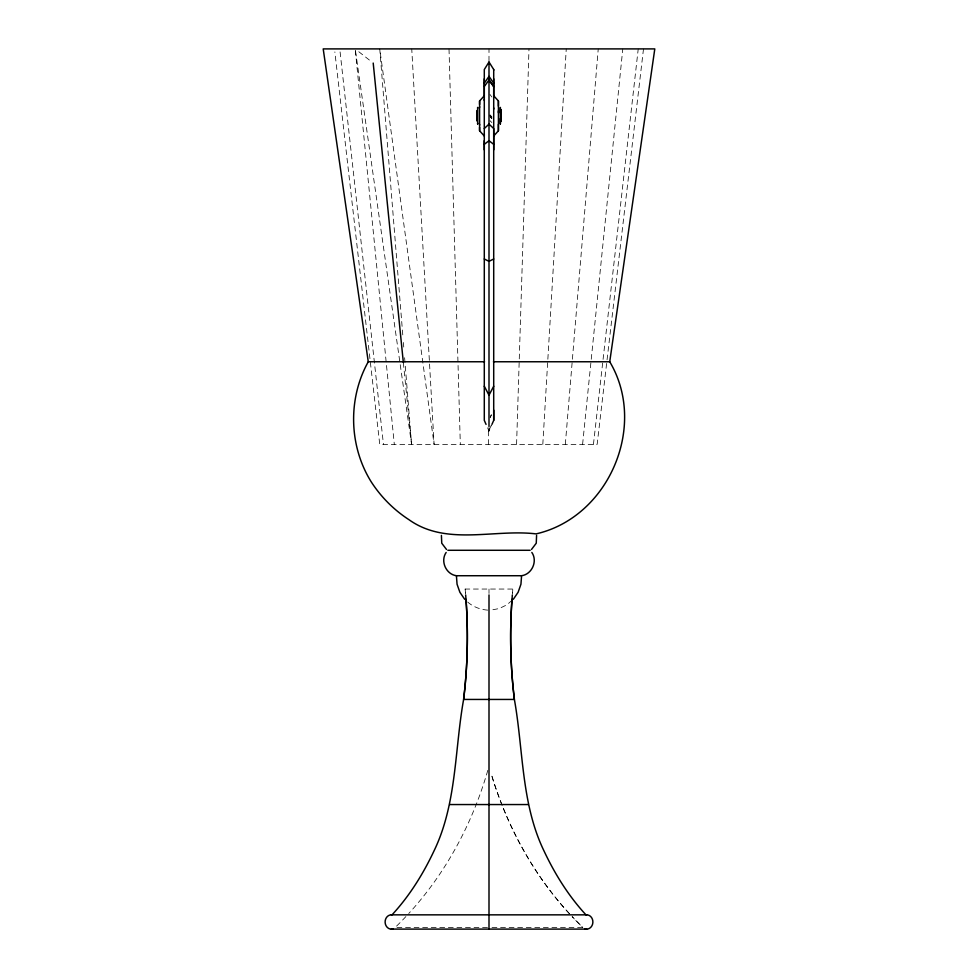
<?xml version="1.0" encoding="UTF-8"?>
<svg xmlns="http://www.w3.org/2000/svg" width="978" height="978" viewBox="0 0 978 978"><rect width="100%" height="100%" fill="white"/><g stroke="black" fill="none" stroke-linecap="round" stroke-linejoin="round"><path stroke-width="0.73" stroke-dasharray="4.89 3.67" d="M488.45 444.428L488.474 427.63M488.988 61.113L489 48.9M516.58 444.428L519.22 360.43M519.269 358.902L528.988 48.9M542.802 444.428L547.753 360.76M547.851 359.232L566.25 48.9M565.308 444.428L572.277 360.76M572.399 359.232L598.243 48.9M582.582 444.428L622.79 48.9M593.438 444.428L638.231 48.9M643.5 48.9L597.142 444.428L379.757 444.428L334.855 51.932M487.826 428.413L489 431.09L491.347 425.736M491.347 425.063L489 430.393L487.826 427.728M490.174 417.765L491.347 415.222M490.174 417.093L491.347 414.55M512.24 600.223L506.861 604.856L499.183 608.548L490.822 610.125M465.149 589.049A452.007 391.444 90 0 1 465.54 593.45A452.007 391.444 -90 0 0 465.149 589.049L512.851 589.049A452.007 391.444 90 0 0 512.46 593.45A452.007 391.444 -90 0 1 512.851 589.049M487.716 610.125C479.501 609.538 471.494 606.238 465.76 600.223M487.484 927.413L395.21 927.413A347.911 301.31 90 0 0 405.894 916.582M492.02 927.413L582.79 927.413A347.911 301.31 90 0 1 572.106 916.582A347.911 301.31 -90 0 0 582.79 927.413M358.804 51.736L372.007 62.103M489.941 120.649L491.824 122.519M489.941 116.663L491.824 118.607M489.941 116.382L491.824 118.326M489.941 115.526L491.824 117.494M489.941 115.343L491.824 117.311M489.941 115.074L491.824 117.054M489.941 114.866L491.824 116.847M489.941 94.414L491.824 96.969M404.611 357.716L411.591 444.428L355.21 48.9L394.317 444.428M340.099 51.932L383.462 444.428M403.352 362.594L411.591 444.428M402.777 334.892L379.757 48.9L434.098 444.428L411.75 48.9M403.388 342.496L403.755 347.068M449.012 48.9L460.32 444.428M489 427.704L489 431.09M489 589.049L489 593.463M569.269 913.538A347.911 301.31 -90 0 1 491.445 774.588A347.911 301.31 90 0 0 571.164 915.579M487.802 770.346A347.911 301.31 90 0 1 408.731 913.538"/><path stroke-width="1.47" d="M476.824 120.893L476.824 110.502M477.655 123.179L477.655 123.937L477.655 107.507L477.655 108.265M484.293 134.157L484.293 136.028L479.587 130.771L479.587 127.274M479.587 125.184L479.587 124.316M479.587 107.446L479.587 106.578M479.587 104.487L479.587 100.991L484.293 95.758M484.293 149.854L484.293 140.661M484.293 100.489L484.293 78.802M491.946 424.391L493.707 420.369L493.707 107.922M493.707 97.751L493.707 69.536L489 62.005L484.293 69.524L484.293 97.751M493.707 136.028L498.413 130.771L498.413 110.856M498.413 106.223L498.413 100.991L493.707 95.758M531.849 552.448C537.851 561.091 532.008 574.331 521.58 575.724L520.944 584.221L518.12 592.265L513.316 599.294M392.887 928.855A7.127 6.174 -90 0 1 388.205 928.146L386.921 927.01A7.127 6.174 -90 0 1 385.589 919.247A7.127 6.174 -90 0 1 391.286 914.846L391.946 914.943C409.342 896.141 423.034 874.198 433.939 851.068C456.836 803.843 454.574 750.04 463.609 699.441A452.007 391.444 -90 0 0 465.993 599.331M609.734 361.762L654.795 48.9L323.205 48.9L368.266 361.762C347.703 398.633 348.865 445.992 371.2 481.824C380.98 496.983 393.853 509.88 408.987 519.709C446.225 546.299 494.134 528.841 536.091 533.89C608.793 517.252 647.913 425.846 609.734 361.762L493.462 361.762M441.408 535.394L441.75 543.218L446.494 549.453M403.352 362.594L373.205 63.057M446.151 552.448C440.149 561.091 445.992 574.331 456.42 575.724L521.58 575.724M493.707 386.237L489 395.185L484.293 386.237M484.293 83.179L489 76.37L493.707 83.179M484.293 86.455L489 80.074L493.707 86.7M484.293 128.546L489 124.108L493.707 128.546L493.707 149.854M531.506 549.453L536.25 543.218L536.592 535.394M484.293 144.341L489 140.71L493.707 144.341M493.707 258.999L489 261.334L484.293 258.999M585.113 928.855A7.127 6.174 -90 0 0 589.795 928.146L591.079 927.01A7.127 6.174 -90 0 0 592.411 919.247A7.127 6.174 -90 0 0 586.714 914.846L586.054 914.943C568.658 896.141 554.966 874.198 544.061 851.068C521.164 803.843 523.426 750.04 514.391 699.441A452.007 391.444 90 0 1 512.007 599.331M368.266 361.762L484.538 361.762M447.838 550.284L530.162 550.284M449.782 804.552L528.218 804.552M391.286 914.846L586.714 914.846M391.286 929.1L586.714 929.1M493.707 86.455L489 79.817L489 426.506M464.684 599.294L459.88 592.265L457.056 584.221L456.42 575.724M486.054 424.391L484.293 420.369L484.293 99.035M501.176 113.766L501.176 109.964L501.176 121.431L501.176 117.629M500.345 112.947L500.345 107.507L500.345 123.937L500.345 118.497M498.413 100.991L498.413 112.739M498.413 124.316L498.413 130.771M493.707 69.524L493.707 70.196M493.707 78.802L493.707 109.084M493.707 410.124L493.707 420.369M489 62.005L489 79.976M489 594.93L489 929.1M479.587 100.991L479.587 130.771M465.65 594.917A452.007 391.444 90 0 1 463.609 699.441L514.391 699.441A452.007 391.444 -90 0 1 512.35 594.917"/></g></svg>
